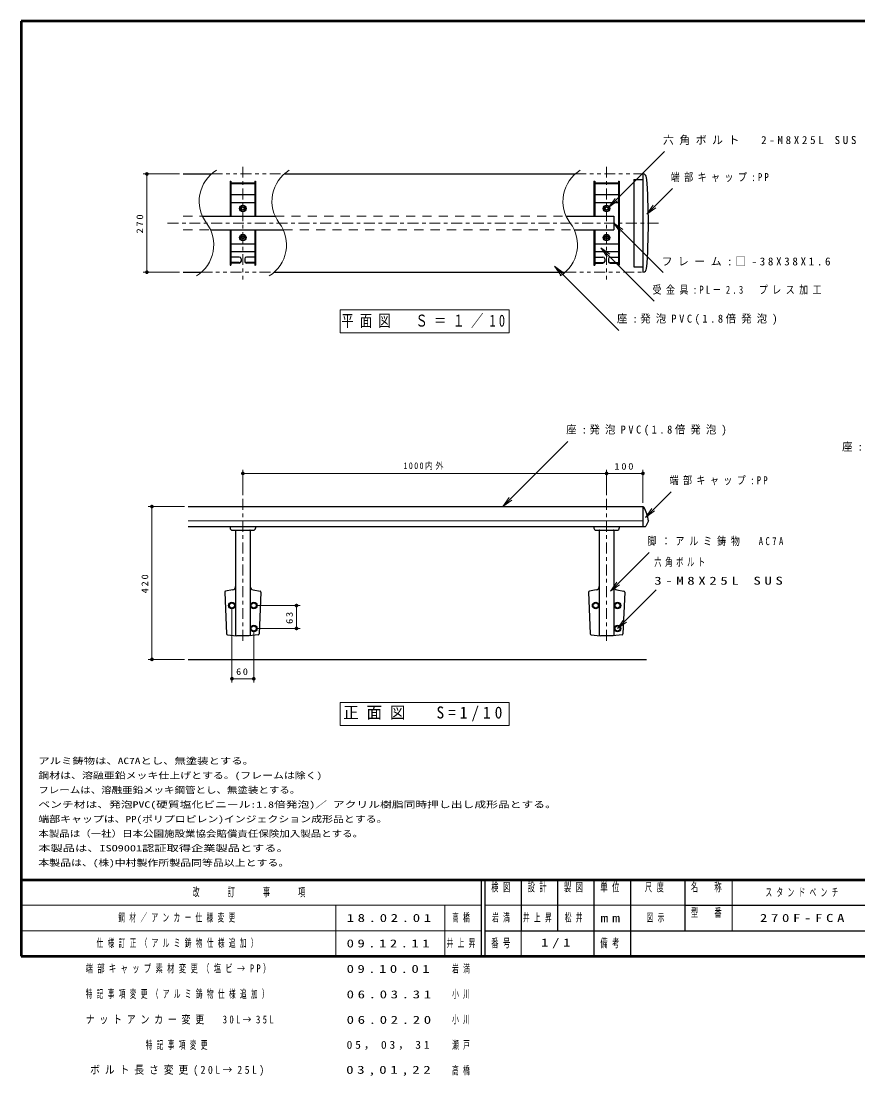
# Model space of a CAD drawing. Units: millimetres on the paper, scale 1:10. Extents: x -365 to 12, y -38 to 257.
# Drawn here: x -365 to -134.9, y -32.9 to 257 of the extents above; entities that cross this region are included whole.
import ezdxf
from ezdxf.enums import TextEntityAlignment as Align

# ---------------------------------------------------------------- set-up
doc = ezdxf.new("R2010")
doc.units = ezdxf.units.MM
for name, pattern in [('USER1', [4.5, 2.5, -2]), ('USER2', [6, 3, -1, 1, -1]), ('USER3', [8, 3, -1, 1, -1, 1, -1])]:
    doc.linetypes.add(name, pattern=pattern)
doc.layers.add('LY_1', color=7, linetype='Continuous', lineweight=25)
doc.layers.add('LY_2', color=7, linetype='Continuous', lineweight=13)
doc.styles.add('ＭＳ ゴシック', font='')
doc.styles.get('ＭＳ ゴシック').set_extended_font_data('MS Gothic')

# ---------------------------------------------------------------- blocks, each defined once
blk = doc.blocks.new('open_arrow')
at = {"color": 0, "linetype": 'Continuous', "lineweight": -2}
blk.add_lwpolyline([(7.5, 1.25), (0, 0), (7.5, -1.25)], dxfattribs=at)
blk = doc.blocks.new('filled_dot')
at = {"color": 0, "linetype": 'Continuous', "lineweight": -2, "const_width": 1.25}
blk.add_lwpolyline([(-0.625, 0, 1), (0.625, 0, 1)], format="xyb", close=True, dxfattribs=at)

msp = doc.modelspace()

# ---------------------------------------------------------------- linework, layer by layer
at = {"layer": 'LY_1', "lineweight": 13}
for p, q in [((-203.466, 205.792), (-188.081, 221.177)), ((-321.417, 214.987), (-331.417, 214.987)), ((-330.417, 187.987), (-330.417, 214.987)), ((-192.999, 203.911), (-185.928, 210.982)), ((-202.032, 201.487), (-188.443, 187.898)), ((-205.623, 194.674), (-190.995, 180.045)), ((-218.357, 189.613), (-200.68, 171.936)), ((-321.417, 187.987), (-331.417, 187.987)), ((-230.782, 177.637), (-277.282, 177.637)), ((-277.282, 177.637), (-277.282, 171.337)), ((-230.782, 171.337), (-230.782, 177.637)), ((-277.282, 171.337), (-230.782, 171.337)), ((-232.547, 123.579), (-214.676, 141.45)), ((-304.032, 126.679), (-304.032, 133.679)), ((-204.032, 126.679), (-204.032, 133.679)), ((-194.032, 124.579), (-194.032, 133.679)), ((-304.032, 132.679), (-204.032, 132.679)), ((-204.032, 132.679), (-194.032, 132.679)), ((-193.323, 120.599), (-186.252, 127.67)), ((-320.032, 123.579), (-330.032, 123.579)), ((-329.032, 81.579), (-329.032, 123.579)), ((-319.032, 119.636), (-194.032, 119.636)), ((-202.952, 100.34), (-192.346, 110.947)), ((-201.032, 90.079), (-190.425, 100.685)), ((-300.032, 96.379), (-288.282, 96.379)), ((-289.282, 96.379), (-289.282, 90.079)), ((-307.032, 95.379), (-307.032, 75.261)), ((-300.032, 90.079), (-288.282, 90.079)), ((-301.032, 89.079), (-301.032, 75.261)), ((-320.032, 81.579), (-330.032, 81.579)), ((-301.032, 76.261), (-307.032, 76.261)), ((-230.782, 69.729), (-277.282, 69.729)), ((-277.282, 69.729), (-277.282, 63.429)), ((-230.782, 63.429), (-230.782, 69.729)), ((-277.282, 63.429), (-230.782, 63.429))]:
    msp.add_line(p, q, dxfattribs=at)
at = {"layer": 'LY_1'}
for p, q in [((-320.417, 214.987), (-312.646, 214.987)), ((-292.646, 214.987), (-212.646, 214.987)), ((-194.032, 214.987), (-194.032, 187.987)), ((-307.532, 213.037), (-307.302, 213.037)), ((-307.532, 213.037), (-307.532, 203.387)), ((-307.302, 213.037), (-307.302, 203.387)), ((-307.302, 212.51), (-300.762, 212.51)), ((-307.302, 212.347), (-300.762, 212.347)), ((-300.762, 213.037), (-300.532, 213.037)), ((-300.762, 213.037), (-300.762, 203.387)), ((-300.532, 213.037), (-300.532, 203.387)), ((-207.532, 213.037), (-207.302, 213.037)), ((-207.532, 213.037), (-207.532, 203.387)), ((-207.302, 213.037), (-207.302, 203.387)), ((-207.302, 212.51), (-200.762, 212.51)), ((-207.302, 212.347), (-200.762, 212.347)), ((-200.762, 213.037), (-200.532, 213.037)), ((-200.762, 213.037), (-200.762, 189.937)), ((-200.532, 213.037), (-200.532, 189.937)), ((-196.532, 213.487), (-196.532, 189.487)), ((-196.532, 213.487), (-194.032, 213.487)), ((-307.302, 209.306), (-300.762, 209.306)), ((-207.302, 209.306), (-200.762, 209.306)), ((-307.302, 207.164), (-300.762, 207.164)), ((-304.032, 206.277), (-304.716, 205.882)), ((-304.716, 205.882), (-304.716, 205.092)), ((-303.348, 205.882), (-304.032, 206.277)), ((-303.348, 205.092), (-303.348, 205.882)), ((-207.302, 207.164), (-200.762, 207.164)), ((-204.032, 206.277), (-204.716, 205.882)), ((-204.716, 205.882), (-204.716, 205.092)), ((-203.348, 205.882), (-204.032, 206.277)), ((-203.348, 205.092), (-203.348, 205.882)), ((-315.153, 203.387), (-295.153, 203.387)), ((-304.716, 205.092), (-304.032, 204.697)), ((-304.032, 204.697), (-303.348, 205.092)), ((-215.153, 203.387), (-202.032, 203.387)), ((-204.716, 205.092), (-204.032, 204.697)), ((-204.032, 204.697), (-203.348, 205.092)), ((-202.032, 203.387), (-202.032, 199.587)), ((-312.911, 199.587), (-292.911, 199.587)), ((-307.532, 199.587), (-307.532, 189.937)), ((-307.302, 199.587), (-307.302, 189.937)), ((-304.032, 198.277), (-304.716, 197.882)), ((-304.716, 197.882), (-304.716, 197.092)), ((-303.348, 197.882), (-304.032, 198.277)), ((-303.348, 197.092), (-303.348, 197.882)), ((-300.762, 199.587), (-300.762, 189.937)), ((-300.532, 199.587), (-300.532, 189.937)), ((-212.911, 199.587), (-202.032, 199.587)), ((-207.532, 199.587), (-207.532, 189.937)), ((-207.302, 199.587), (-207.302, 189.937)), ((-204.032, 198.277), (-204.716, 197.882)), ((-204.716, 197.882), (-204.716, 197.092)), ((-203.348, 197.882), (-204.032, 198.277)), ((-203.348, 197.092), (-203.348, 197.882)), ((-307.302, 195.809), (-300.762, 195.809)), ((-304.716, 197.092), (-304.032, 196.697)), ((-304.032, 196.697), (-303.348, 197.092)), ((-207.302, 195.809), (-200.762, 195.809)), ((-204.716, 197.092), (-204.032, 196.697)), ((-204.032, 196.697), (-203.348, 197.092)), ((-307.302, 193.667), (-300.762, 193.667)), ((-305.032, 192.147), (-307.302, 192.147)), ((-304.532, 191.647), (-304.532, 190.964)), ((-303.532, 191.647), (-303.532, 190.964)), ((-300.762, 192.147), (-303.032, 192.147)), ((-207.302, 193.667), (-200.762, 193.667)), ((-207.302, 192.147), (-205.032, 192.147)), ((-204.532, 191.647), (-204.532, 190.964)), ((-203.532, 191.647), (-203.532, 190.964)), ((-203.032, 192.147), (-200.762, 192.147)), ((-307.532, 189.937), (-307.302, 189.937)), ((-305.032, 190.627), (-307.302, 190.627)), ((-305.032, 190.464), (-307.302, 190.464)), ((-300.762, 190.627), (-303.032, 190.627)), ((-300.762, 190.464), (-303.032, 190.464)), ((-300.762, 189.937), (-300.532, 189.937)), ((-207.532, 189.937), (-207.302, 189.937)), ((-207.302, 190.627), (-205.032, 190.627)), ((-207.302, 190.464), (-205.032, 190.464)), ((-203.032, 190.627), (-200.762, 190.627)), ((-203.032, 190.464), (-200.762, 190.464)), ((-200.762, 189.937), (-200.532, 189.937)), ((-196.532, 189.487), (-194.032, 189.487)), ((-320.417, 187.987), (-315.417, 187.987)), ((-295.417, 187.987), (-215.417, 187.987)), ((-319.032, 123.579), (-194.032, 123.579)), ((-194.032, 123.579), (-194.032, 118.079)), ((-193.951, 123.479), (-194.032, 123.479)), ((-192.532, 119.679), (-193.276, 118.189)), ((-319.032, 118.079), (-194.032, 118.079)), ((-307.532, 118.079), (-307.532, 117.679)), ((-306.932, 117.079), (-301.132, 117.079)), ((-306.032, 116.979), (-306.032, 88.196)), ((-302.032, 116.979), (-302.032, 88.196)), ((-300.532, 118.079), (-300.532, 117.679)), ((-207.532, 118.079), (-207.532, 117.679)), ((-206.932, 117.079), (-201.132, 117.079)), ((-206.032, 116.979), (-206.032, 88.196)), ((-202.032, 116.979), (-202.032, 88.196)), ((-200.532, 118.079), (-200.532, 117.679)), ((-194.032, 118.079), (-193.455, 118.079)), ((-309.021, 100.06), (-308.543, 88.592)), ((-306.883, 100.651), (-308.765, 100.369)), ((-301.18, 100.651), (-299.298, 100.369)), ((-299.043, 100.06), (-299.521, 88.592)), ((-209.021, 100.06), (-208.543, 88.592)), ((-206.883, 100.651), (-208.765, 100.369)), ((-201.18, 100.651), (-199.298, 100.369)), ((-199.043, 100.06), (-199.521, 88.592)), ((-307.716, 96.774), (-307.032, 97.169)), ((-307.716, 95.984), (-307.716, 96.774)), ((-307.032, 95.589), (-307.716, 95.984)), ((-307.032, 97.169), (-306.348, 96.774)), ((-306.348, 95.984), (-307.032, 95.589)), ((-306.348, 96.774), (-306.348, 95.984)), ((-301.716, 96.774), (-301.032, 97.169)), ((-301.716, 95.984), (-301.716, 96.774)), ((-301.032, 95.589), (-301.716, 95.984)), ((-301.032, 97.169), (-300.348, 96.774)), ((-300.348, 95.984), (-301.032, 95.589)), ((-300.348, 96.774), (-300.348, 95.984)), ((-207.716, 96.774), (-207.032, 97.169)), ((-207.716, 95.984), (-207.716, 96.774)), ((-207.032, 95.589), (-207.716, 95.984)), ((-207.032, 97.169), (-206.348, 96.774)), ((-206.348, 95.984), (-207.032, 95.589)), ((-206.348, 96.774), (-206.348, 95.984)), ((-201.716, 96.774), (-201.032, 97.169)), ((-201.716, 95.984), (-201.716, 96.774)), ((-201.032, 95.589), (-201.716, 95.984)), ((-201.032, 97.169), (-200.348, 96.774)), ((-200.348, 95.984), (-201.032, 95.589)), ((-200.348, 96.774), (-200.348, 95.984)), ((-301.716, 90.474), (-301.032, 90.869)), ((-301.716, 89.684), (-301.716, 90.474)), ((-301.032, 90.869), (-300.348, 90.474)), ((-300.348, 90.474), (-300.348, 89.684)), ((-201.716, 90.474), (-201.032, 90.869)), ((-201.716, 89.684), (-201.716, 90.474)), ((-201.032, 90.869), (-200.348, 90.474)), ((-200.348, 90.474), (-200.348, 89.684)), ((-308.27, 88.305), (-305.759, 88.08)), ((-302.332, 88.079), (-305.732, 88.079)), ((-299.794, 88.305), (-302.305, 88.08)), ((-301.032, 89.289), (-301.716, 89.684)), ((-300.348, 89.684), (-301.032, 89.289)), ((-208.27, 88.305), (-205.759, 88.08)), ((-202.332, 88.079), (-205.732, 88.079)), ((-199.794, 88.305), (-202.305, 88.08)), ((-201.032, 89.289), (-201.716, 89.684)), ((-200.348, 89.684), (-201.032, 89.289)), ((-319.032, 81.579), (-193.032, 81.579))]:
    msp.add_line(p, q, dxfattribs=at)
at = {"layer": 'LY_1', "linetype": 'USER3', "lineweight": 13}
for p, q in [((-312.646, 214.987), (-292.646, 214.987)), ((-212.646, 214.987), (-194.032, 214.987)), ((-315.417, 187.987), (-295.417, 187.987)), ((-215.417, 187.987), (-194.032, 187.987))]:
    msp.add_line(p, q, dxfattribs=at)
at = {"layer": 'LY_1', "linetype": 'USER2', "lineweight": 13}
for p, q in [((-304.032, 216.987), (-304.032, 185.987)), ((-204.032, 216.987), (-204.032, 185.987)), ((-324.74, 201.487), (-189.414, 201.487)), ((-304.032, 125.679), (-304.032, 86.347)), ((-204.032, 125.679), (-204.032, 86.347))]:
    msp.add_line(p, q, dxfattribs=at)
at = {"layer": 'LY_1', "linetype": 'USER1', "lineweight": 13}
for p, q in [((-320.417, 203.387), (-315.153, 203.387)), ((-295.153, 203.387), (-215.153, 203.387)), ((-320.417, 199.587), (-312.911, 199.587)), ((-292.911, 199.587), (-212.911, 199.587))]:
    msp.add_line(p, q, dxfattribs=at)
at = {"layer": 'LY_1'}
for centre, radius in [((-304.032, 205.487), 0.9), ((-304.032, 205.487), 0.397), ((-204.032, 205.487), 0.9), ((-204.032, 205.487), 0.397), ((-304.032, 197.487), 0.9), ((-304.032, 197.487), 0.397), ((-204.032, 197.487), 0.9), ((-204.032, 197.487), 0.397), ((-307.032, 96.379), 0.9), ((-301.032, 96.379), 0.9), ((-207.032, 96.379), 0.9), ((-201.032, 96.379), 0.9), ((-301.032, 90.079), 0.9), ((-201.032, 90.079), 0.9)]:
    msp.add_circle(centre, radius, dxfattribs=at)
at = {"layer": 'LY_1', "lineweight": 13}
for centre, start, end in [((-306.032, 207.487), 121.78832, 216.86986), ((-286.032, 207.487), 121.78832, 216.86986), ((-206.032, 207.487), 121.78832, 216.86986), ((-322.032, 195.487), 301.78831, 36.86991), ((-302.032, 195.487), 301.78831, 36.86991), ((-222.032, 195.487), 301.78831, 36.86991)]:
    msp.add_arc(centre, 10, start, end, dxfattribs=at)
at = {"layer": 'LY_1'}
for centre, radius, start, end in [((-194.032, 213.987), 1, 0, 90), ((-350.032, 201.487), 157.5, 355.41878, 4.58122), ((-305.032, 191.647), 0.5, 0, 90), ((-303.032, 191.647), 0.5, 90, 180), ((-205.032, 191.647), 0.5, 0, 90), ((-203.032, 191.647), 0.5, 90, 180), ((-305.032, 191.127), 0.5, 270, 0), ((-305.032, 190.964), 0.5, 270, 0), ((-303.032, 191.127), 0.5, 180.00001, 270), ((-303.032, 190.964), 0.5, 180.00001, 270), ((-205.032, 191.127), 0.5, 270, 0), ((-205.032, 190.964), 0.5, 270, 0), ((-203.032, 191.127), 0.5, 180.00001, 270), ((-203.032, 190.964), 0.5, 180.00001, 270), ((-194.032, 188.987), 1, 270, 0), ((-193.951, 123.279), 0.2, 27.94346, 90), ((-204.376, 117.749), 12, 9.25276, 27.94346), ((-306.932, 117.679), 0.6, 179.99999, 270), ((-305.932, 116.979), 0.1, 89.99998, 179.99996), ((-302.132, 116.979), 0.1, 0, 89.99998), ((-301.132, 117.679), 0.6, 270, 0), ((-206.932, 117.679), 0.6, 179.99999, 270), ((-205.932, 116.979), 0.1, 89.99998, 179.99996), ((-202.132, 116.979), 0.1, 0, 89.99998), ((-201.132, 117.679), 0.6, 270, 0), ((-193.455, 118.279), 0.2, 270, 333.43521), ((-307.032, 101.64), 1, 278.53076, 0), ((-301.032, 101.64), 1, 179.99996, 261.4692), ((-207.032, 101.64), 1, 278.53076, 0), ((-201.032, 101.64), 1, 179.99996, 261.4692), ((-308.721, 100.072), 0.3, 98.53075, 182.38594), ((-299.343, 100.072), 0.3, 357.61402, 81.46921), ((-208.721, 100.072), 0.3, 98.53075, 182.38594), ((-199.343, 100.072), 0.3, 357.61402, 81.46921), ((-308.243, 88.604), 0.3, 182.38596, 264.87335), ((-305.932, 88.196), 0.1, 179.99998, 264.87006), ((-302.132, 88.196), 0.1, 275.12953, 0), ((-299.821, 88.604), 0.3, 275.12662, 357.61402), ((-208.243, 88.604), 0.3, 182.38596, 264.87335), ((-205.932, 88.196), 0.1, 179.99998, 264.87006), ((-202.132, 88.196), 0.1, 275.12953, 0), ((-199.821, 88.604), 0.3, 275.12662, 357.61402)]:
    msp.add_arc(centre, radius, start, end, dxfattribs=at)
at = {"layer": 'LY_2', "lineweight": 50}
for p, q in [((0, 257), (-365, 257)), ((-365, 257), (-365, 0)), ((-365, 21), (0, 21)), ((-365, 0), (0, 0))]:
    msp.add_line(p, q, dxfattribs=at)
at = {"layer": 'LY_2', "lineweight": 25}
for p, q in [((-238.5, 21), (-238.5, 0)), ((-237.5, 21), (-237.5, 0)), ((-227.5, 21), (-227.5, 7)), ((-217.5, 21), (-217.5, 7)), ((-207.5, 21), (-207.5, 0)), ((-197.5, 21), (-197.5, 7)), ((-182.5, 21), (-182.5, 7)), ((-182.5, 14), (-70, 14)), ((-237.5, 7), (0, 7)), ((-197.5, 7), (-197.5, 0))]:
    msp.add_line(p, q, dxfattribs=at)
at = {"layer": 'LY_2'}
for p, q in [((-169.5, 21), (-169.5, 7)), ((-365, 14), (-238.5, 14)), ((-278.5, 14), (-278.5, 0)), ((-248.5, 14), (-248.5, 0)), ((-237.5, 14), (-182.5, 14)), ((-365, 7), (-238.5, 7)), ((-227.5, 7), (-227.5, 0))]:
    msp.add_line(p, q, dxfattribs=at)

# ---------------------------------------------------------------- block references
at = {"layer": 'LY_1', "lineweight": 13, "xscale": 0.4, "yscale": 0.4}
for name, p, rotation in [('filled_dot', (-330.417, 214.987), 270), ('open_arrow', (-203.466, 205.792), 45), ('open_arrow', (-192.999, 203.911), 45), ('open_arrow', (-202.032, 201.487), 315), ('open_arrow', (-205.623, 194.674), 315), ('filled_dot', (-330.417, 187.987), 90), ('open_arrow', (-218.357, 189.613), 315), ('filled_dot', (-194.032, 132.679), 180), ('open_arrow', (-232.547, 123.579), 45), ('filled_dot', (-329.032, 123.579), 270), ('open_arrow', (-193.323, 120.599), 45), ('open_arrow', (-202.952, 100.34), 45), ('filled_dot', (-289.282, 96.379), 270), ('filled_dot', (-289.282, 90.079), 90), ('open_arrow', (-201.032, 90.079), 45), ('filled_dot', (-329.032, 81.579), 90), ('filled_dot', (-301.032, 76.261), 180)]:
    msp.add_blockref(name, p, dxfattribs=dict(at, rotation=rotation))
for p in [(-304.032, 132.679), (-204.032, 132.679), (-307.032, 76.261)]:
    msp.add_blockref('filled_dot', p, dxfattribs=at)

# ---------------------------------------------------------------- texts
at = {"layer": 'LY_1', "style": 'ＭＳ ゴシック'}
for s, width, p in [('アルミ鋳物は、AC7Aとし、無塗装とする。', 1.3, (-360.264, 52.273)), ('鋼材は、溶融亜鉛メッキ仕上げとする。(フレームは除く)', 1.25, (-360.264, 48.273)), ('フレームは、溶融亜鉛メッキ鋼管とし、無塗装とする。', 1.2, (-360.264, 44.273)), ('ベンチ材は、発泡PVC(硬質塩化ビニール:1.8倍発泡)／ アクリル樹脂同時押し出し成形品とする。', 1.35, (-360.264, 40.273)), ('端部キャップは、PP(ポリプロピレン)インジェクション成形品とする。', 1.25, (-360.264, 36.273)), ('本製品は（一社）日本公園施設業協会賠償責任保険加入製品とする。', 1.2, (-360.264, 32.273)), ('本製品は、ISO9001認証取得企業製品とする。', 1.4, (-360.264, 28.273)), ('本製品は、(株)中村製作所製品同等品以上とする。', 1.25, (-360.264, 24.273))]:
    msp.add_text(s, height=1.76, dxfattribs=dict(at, width=width)).set_placement(p, align=Align.BOTTOM_LEFT)
for s, insert, char_height, attachment_point in [('\\T1.5;六角ボルト\u30002-M8X25L\\~SUS', (-188.534, 224.177), 2.199, 4), ('\\T1.5;\\W0.8;端部キャップ:PP', (-186.392, 213.982), 2.199, 4), ('\\T1.5;フレーム:□-38X38X1.6', (-188.905, 190.898), 2.199, 4), ('\\T1.5;\\W0.8;受金具:PL－2.3\u3000プレス加工', (-191.406, 183.045), 2.199, 4), ('\\T1.51;\\W0.75;平面図\u3000Ｓ＝１／10', (-254.032, 174.487), 3.299, 5), ('\\T1.5;\\W0.95;座:発泡PVC(1.8倍発泡)', (-201.171, 174.936), 2.199, 4), ('\\T1.5;\\W0.95;座:発泡PVC(1.8倍発泡)', (-215.134, 144.45), 2.199, 4), ('\\T1.5;\\W0.95;座:発泡PVC', (-139.286, 139.911), 2.199, 4), ('\\T1.33;\\W0.85;1000内外', (-254.032, 133.679), 1.833, 8), ('\\T1.33;\\W1.15;100', (-199.032, 133.679), 1.833, 8), ('\\T1.5;\\W0.8;端部キャップ:PP', (-186.713, 130.67), 2.199, 4), ('\\T1.55;\\W0.8;脚：アルミ鋳物\u3000AC7A', (-192.744, 113.947), 2.199, 4), ('\\T1.5;\\W0.65;六角ボルト', (-190.922, 108.185), 2.199, 4), ('\\T1.5;\\W1.35;3-M8X25L\\~SUS', (-190.922, 103.185), 2.199, 4), ('\\T1.34;\\W1.1;60', (-304.032, 77.261), 1.833, 8), ('\\T1.5;\\W0.95;正面図\u3000S=1/10', (-254.032, 66.579), 3.299, 5), ('\\T1.64;\\W0.6;スタンドベンチ', (-149.75, 17.5), 2.199, 5), ('\\T1.64;\\W0.6;鋼材／アンカー仕様変更', (-338.25, 10.5), 2.199, 4), ('\\T1.64;\\W0.6;高橋', (-246.5, 10.5), 2.199, 4), ('\\T1.64;\\W0.6;岩満', (-232.5, 10.5), 2.199, 5), ('\\T1.64;\\W0.6;井上昇', (-222.5, 10.5), 2.199, 5), ('\\T1.64;\\W0.6;松井', (-212.5, 10.5), 2.199, 5), ('\\T1.64;\\W0.6;図示', (-190, 10.5), 2.199, 5), ('\\T1.5;\\W1.35;270F-FCA', (-149.75, 10.5), 2.199, 5), ('\\T1.5;\\W1.35;18.02.01', (-275.5, 10.5), 2.199, 4), ('\\T1.64;\\W0.6;仕様訂正（アルミ鋳物仕様追加）', (-344.25, 3.5), 2.199, 4), ('\\T1.47;\\W1.35;09.12.11', (-275.5, 3.5), 2.199, 4), ('\\T1.64;\\W0.6;井上昇', (-248, 3.5), 2.199, 4), ('\\T1.5;\\W1.35;1/1', (-217.5, 3.5), 2.199, 5), ('\\T1.6;\\W0.65;端部キャップ素材変更（塩ビ→PP）', (-347.25, -3.5), 2.199, 4), ('\\T1.47;\\W1.35;09.10.01', (-275.5, -3.5), 2.199, 4), ('\\T1.64;\\W0.6;岩満', (-246.5, -3.5), 2.199, 4), ('\\T1.64;\\W0.6;特記事項変更（アルミ鋳物仕様追加）', (-347.25, -10.5), 2.199, 4), ('\\T1.5;\\W1.35;06.03.31', (-275.5, -10.5), 2.199, 4), ('\\T1.64;\\W0.6;小川', (-246.5, -10.5), 2.199, 4), ('\\T1.53;\\W0.8;ナットアンカー変更\u300030L→35L', (-347.25, -17.5), 2.199, 4), ('\\T1.5;\\W1.35;06.02.20', (-275.5, -17.5), 2.199, 4), ('\\T1.64;\\W0.6;小川', (-246.5, -17.5), 2.199, 4), ('\\T1.64;\\W0.6;特記事項変更', (-330.75, -24.5), 2.199, 4), ('\\T1.64;\\W0.6;瀬戸', (-246.5, -24.5), 2.199, 4), ('\\T1.5;\\W1.05;05，03，31', (-275.5, -24.5), 2.199, 4), ('\\T1.5;\\W0.9;ボルト長さ変更(20L→25L)', (-321.75, -31.5), 2.199, 5), ('\\T1.5;\\W1.35;03,01,22', (-263.5, -31.5), 2.199, 5), ('\\T1.64;\\W0.6;高橋', (-243.5, -31.5), 2.199, 5)]:
    msp.add_mtext(s, dxfattribs=dict(at, insert=insert, char_height=char_height, attachment_point=attachment_point))
at = {"layer": 'LY_1', "char_height": 1.833, "attachment_point": 8, "rotation": 90, "style": 'ＭＳ ゴシック'}
for s, insert in [('\\T1.33;\\W1.15;270', (-331.417, 201.487)), ('\\T1.33;\\W1.15;420', (-330.032, 102.579)), ('\\T1.34;\\W1.15;63', (-290.282, 93.229))]:
    msp.add_mtext(s, dxfattribs=dict(at, insert=insert))
at = {"layer": 'LY_2', "color": 4, "char_height": 2.346, "style": 'ＭＳ ゴシック'}
for s, insert, attachment_point in [('\\T1.64;\\W0.6;検図', (-232.5, 20.167), 2), ('\\T1.64;\\W0.6;設計', (-222.5, 20.167), 2), ('\\T1.64;\\W0.6;製図', (-212.5, 20.167), 2), ('\\T1.64;\\W0.6;単位', (-202.5, 20.167), 2), ('\\T1.64;\\W0.6;尺度', (-190.25, 20.167), 2), ('\\T1.64;\\W0.6;名\u3000称', (-176, 20.167), 2), ('\\T1.64;\\W0.6;改\u3000\u3000訂\u3000\u3000事\u3000\u3000項', (-301.75, 17.5), 5), ('\\T1.64;\\W0.6;型\u3000番', (-176, 13.167), 2), ('\\T1.5;\\W1.35;mm', (-202.5, 10.5), 5), ('\\T1.64;\\W0.6;番号', (-232.5, 3.5), 5), ('\\T1.64;\\W0.6;備考', (-202.5, 3.5), 5)]:
    msp.add_mtext(s, dxfattribs=dict(at, insert=insert, attachment_point=attachment_point))

doc.saveas('drawing.dxf')
